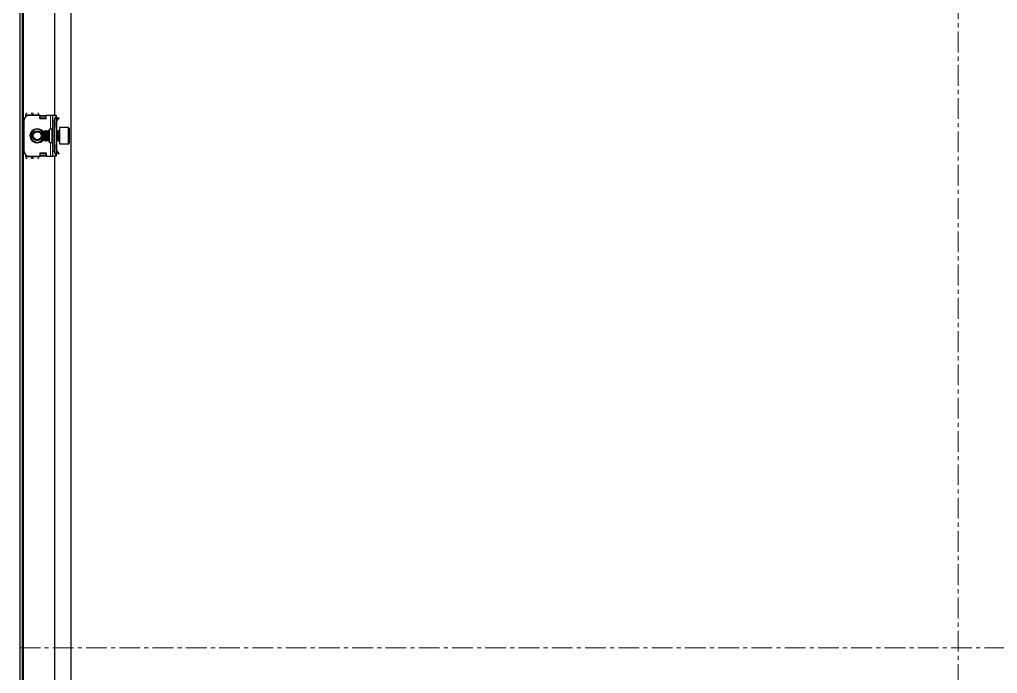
# Model space of a CAD drawing. Header units: millimetres. Extents: x -598 to 2041, y -624 to 1170.
# Drawn here: x 895 to 1492, y 273 to 672 of the extents above; entities that cross this region are included whole.
import ezdxf

# ---------------------------------------------------------------- set-up
doc = ezdxf.new("R2010")
doc.units = ezdxf.units.MM
doc.linetypes.add('CENTERX2', pattern=[20.32, 12.7, -2.54, 2.54, -2.54])
doc.layers.add('FORMAT', color=7, linetype='Continuous')

msp = doc.modelspace()

# ---------------------------------------------------------------- linework, layer by layer
at = {"color": 7, "linetype": 'Continuous', "lineweight": 25}
for p, q in [((895.19, -491.79), (895.19, 1069.21)), ((896.69, -491.79), (896.69, 1069.21)), ((926.19, 1038.21), (926.19, -460.79)), ((916.19, 988.71), (916.19, 613.71)), ((897.69, 591.71), (897.69, 610.71)), ((898.69, 613.96), (898.69, 612.95)), ((900.69, 613.71), (907.19, 613.71)), ((906.69, 613.96), (906.69, 613.71)), ((907.19, 611.71), (907.19, 613.71)), ((907.39, 613.6), (907.19, 613.6)), ((907.19, 611.71), (911.19, 611.71)), ((907.39, 611.71), (907.39, 613.6)), ((907.44, 613.33), (907.94, 613.69)), ((907.94, 613.33), (907.44, 612.98)), ((907.44, 612.98), (907.44, 613.33)), ((907.44, 612.07), (907.44, 612.98)), ((907.44, 611.71), (907.44, 612.07)), ((907.94, 613.69), (907.94, 613.33)), ((907.94, 613.69), (910.44, 613.69)), ((907.94, 613.33), (910.44, 613.33)), ((910.44, 613.33), (910.44, 613.69)), ((910.44, 613.69), (910.94, 613.33)), ((910.94, 612.98), (910.44, 613.33)), ((910.94, 613.33), (910.94, 612.98)), ((910.94, 612.98), (910.94, 612.07)), ((910.94, 612.07), (910.94, 611.71)), ((911.19, 611.71), (911.19, 613.71)), ((911.19, 613.71), (913.69, 613.71)), ((913.69, 613.71), (915.19, 613.71)), ((915.19, 613.71), (917.19, 613.71)), ((915.19, 610.71), (915.19, 613.71)), ((915.19, 591.71), (915.19, 610.71)), ((916.19, 591.71), (916.19, 610.71)), ((917.19, 613.71), (917.19, 612.95)), ((917.19, 612.95), (917.19, 589.48)), ((917.19, 612.63), (917.4, 612.42)), ((917.69, 609.96), (917.19, 609.96)), ((917.19, 606.46), (917.19, 609.96)), ((917.69, 611.71), (917.69, 611.25)), ((917.69, 606.46), (917.69, 609.96)), ((917.78, 611.38), (918.75, 612.35)), ((918.13, 611.02), (917.78, 611.38)), ((918.13, 611.02), (919.11, 612)), ((918.75, 612.35), (919.11, 612)), ((909.75, 604.21), (909.19, 603.66)), ((909.19, 603.66), (909.19, 599.9)), ((909.8, 604.21), (909.75, 604.21)), ((909.75, 604.21), (909.75, 599.6)), ((910.19, 603.66), (909.8, 604.21)), ((909.8, 604.21), (909.8, 603.74)), ((909.8, 603.74), (909.8, 598.21)), ((910.58, 604.21), (910.19, 603.66)), ((910.19, 603.66), (910.19, 603.27)), ((910.19, 603.27), (910.19, 598.77)), ((910.8, 604.21), (910.58, 604.21)), ((910.58, 604.21), (910.58, 603.74)), ((910.58, 603.74), (910.58, 598.21)), ((911.19, 603.66), (910.8, 604.21)), ((910.8, 604.21), (910.8, 603.74)), ((910.8, 603.74), (910.8, 598.21)), ((911.58, 604.21), (911.19, 603.66)), ((911.19, 603.66), (911.19, 603.27)), ((911.19, 603.27), (911.19, 598.77)), ((911.8, 604.21), (911.58, 604.21)), ((911.58, 604.21), (911.58, 603.74)), ((911.58, 603.74), (911.58, 598.21)), ((912.19, 603.66), (911.8, 604.21)), ((911.8, 604.21), (911.8, 603.74)), ((911.8, 603.74), (911.8, 598.21)), ((912.58, 604.21), (912.19, 603.66)), ((912.19, 603.66), (912.19, 603.27)), ((912.19, 603.27), (912.19, 598.77)), ((912.8, 604.21), (912.58, 604.21)), ((912.58, 604.21), (912.58, 603.74)), ((912.58, 603.74), (912.58, 598.21)), ((913.19, 603.66), (912.8, 604.21)), ((912.8, 604.21), (912.8, 603.74)), ((912.8, 603.74), (912.8, 598.21)), ((914.69, 605.21), (913.19, 605.21)), ((913.19, 597.21), (913.19, 605.21)), ((917.69, 606.46), (917.19, 606.46)), ((917.58, 604.21), (917.19, 603.66)), ((917.8, 604.21), (917.58, 604.21)), ((917.58, 604.21), (917.58, 603.74)), ((917.58, 603.74), (917.58, 598.21)), ((917.69, 604.21), (917.69, 606.46)), ((918.19, 603.66), (917.8, 604.21)), ((917.8, 604.21), (917.8, 603.74)), ((917.8, 603.74), (917.8, 598.21)), ((918.58, 604.21), (918.19, 603.66)), ((918.19, 603.66), (918.19, 603.27)), ((918.19, 603.27), (918.19, 598.77)), ((918.94, 604.21), (918.58, 604.21)), ((918.58, 604.21), (918.58, 603.74)), ((918.58, 603.74), (918.58, 598.21)), ((924.59, 606.21), (919.19, 606.21)), ((919.19, 606.21), (919.19, 598.52)), ((925.19, 605.61), (925.19, 598.84)), ((909.19, 599.9), (909.19, 598.77)), ((909.19, 598.77), (909.75, 598.21)), ((909.75, 599.6), (909.75, 598.21)), ((909.75, 598.21), (909.8, 598.21)), ((909.8, 598.21), (910.19, 598.77)), ((910.19, 598.77), (910.58, 598.21)), ((910.58, 598.21), (910.8, 598.21)), ((910.8, 598.21), (911.19, 598.77)), ((911.19, 598.77), (911.58, 598.21)), ((911.58, 598.21), (911.8, 598.21)), ((911.8, 598.21), (912.19, 598.77)), ((912.19, 598.77), (912.58, 598.21)), ((912.58, 598.21), (912.8, 598.21)), ((912.8, 598.21), (913.19, 598.77)), ((917.19, 598.77), (917.58, 598.21)), ((917.58, 598.21), (917.8, 598.21)), ((917.69, 595.96), (917.69, 598.21)), ((917.8, 598.21), (918.19, 598.77)), ((918.19, 598.77), (918.58, 598.21)), ((918.58, 598.21), (918.94, 598.21)), ((919.19, 598.52), (919.19, 596.21)), ((925.19, 598.84), (925.19, 596.81)), ((913.19, 597.21), (914.69, 597.21)), ((915.19, 588.71), (915.19, 591.71)), ((917.19, 595.96), (917.69, 595.96)), ((917.19, 592.46), (917.19, 595.96)), ((917.69, 592.46), (917.19, 592.46)), ((917.69, 592.46), (917.69, 595.96)), ((918.13, 591.4), (917.78, 591.05)), ((918.13, 591.4), (919.11, 590.43)), ((919.19, 596.21), (924.59, 596.21)), ((898.69, 589.48), (898.69, 588.46)), ((900.69, 588.71), (907.19, 588.71)), ((906.69, 588.71), (906.69, 588.46)), ((907.19, 590.71), (907.19, 588.71)), ((907.19, 590.71), (911.19, 590.71)), ((907.19, 588.83), (907.39, 588.83)), ((907.39, 588.83), (907.39, 590.71)), ((907.44, 590.36), (907.44, 590.71)), ((907.44, 589.45), (907.44, 590.36)), ((907.44, 589.09), (907.44, 589.45)), ((907.44, 589.45), (907.94, 589.09)), ((907.94, 588.74), (907.44, 589.09)), ((907.94, 589.09), (907.94, 588.74)), ((910.44, 589.09), (907.94, 589.09)), ((910.44, 588.74), (907.94, 588.74)), ((910.44, 589.09), (910.94, 589.45)), ((910.44, 588.74), (910.44, 589.09)), ((910.94, 589.09), (910.44, 588.74)), ((910.94, 590.71), (910.94, 590.36)), ((910.94, 590.36), (910.94, 589.45)), ((910.94, 589.45), (910.94, 589.09)), ((911.19, 590.71), (911.19, 588.71)), ((911.19, 588.71), (913.69, 588.71)), ((913.69, 588.71), (915.19, 588.71)), ((917.19, 588.71), (915.19, 588.71)), ((916.19, 588.71), (916.19, -11.29)), ((917.4, 590.01), (917.19, 589.8)), ((917.19, 589.48), (917.19, 588.71)), ((917.69, 590.71), (917.69, 591.11)), ((917.78, 591.05), (918.75, 590.07)), ((918.75, 590.07), (919.11, 590.43))]:
    msp.add_line(p, q, dxfattribs=at)
at = {"color": 8, "linetype": 'Continuous', "lineweight": 18}
for p, q in [((897.29, -489.69), (897.29, 1067.11)), ((898.69, 613.96), (902.69, 613.96)), ((902.69, 613.96), (906.69, 613.96)), ((910.94, 612.07), (907.44, 612.07)), ((913.69, 605.21), (913.69, 613.71)), ((916.19, 610.71), (915.19, 610.71)), ((917.19, 612.21), (917.4, 612.42)), ((917.19, 611.71), (917.69, 611.71)), ((914.69, 597.21), (914.69, 605.21)), ((918.94, 598.21), (918.94, 604.21)), ((924.59, 598.52), (924.59, 606.21)), ((924.59, 596.21), (924.59, 598.52)), ((913.69, 588.71), (913.69, 597.21)), ((915.19, 591.71), (916.19, 591.71)), ((898.69, 588.46), (902.69, 588.46)), ((906.69, 588.46), (902.69, 588.46)), ((907.44, 590.36), (910.94, 590.36)), ((917.19, 590.71), (917.69, 590.71)), ((917.19, 590.21), (917.4, 590.01))]:
    msp.add_line(p, q, dxfattribs=at)
at = {"color": 7, "linetype": 'Continuous', "lineweight": 25}
for radius in [3, 2.76, 2.45]:
    msp.add_circle((905.69, 601.21), radius, dxfattribs=at)
for centre, radius, start, end in [((900.69, 610.71), 3, 90, 180), ((919.19, 610.71), 3, 131.81031, 180), ((916.69, 611.71), 1, 360, 45), ((905.69, 601.21), 4, 90, 331.04498), ((905.69, 601.21), 4, 28.95502, 90), ((914.69, 605.71), 0.5, 270, 0), ((918.94, 604.46), 0.25, 270, 0), ((924.59, 605.61), 0.6, 0, 90), ((918.94, 597.96), 0.25, 360, 90), ((900.69, 591.71), 3, 180, 270), ((914.69, 596.71), 0.5, 360, 90), ((919.19, 591.71), 3, 180, 228.18969), ((924.59, 596.81), 0.6, 270, 360), ((916.69, 590.71), 1, 315, 360)]:
    msp.add_arc(centre, radius, start, end, dxfattribs=at)
at = {"color": 8, "linetype": 'Continuous', "lineweight": 18}
for start, end in [(35.46217, 270), (270, 324.53783)]:
    msp.add_arc((905.69, 601.21), 4.5, start, end, dxfattribs=at)
at = {"color": 7, "linetype": 'Continuous', "lineweight": 25}
for points, knots in [([(898.69, 613.96), (898.79, 614.21), (898.98, 614.69), (899.17, 615.09), (899.26, 615.29)], [0, 0, 0, 0, 0.502065, 1, 1, 1, 1]), ([(902.12, 615.28), (902.2, 615.12), (902.37, 614.77), (902.56, 614.28), (902.68, 614), (902.69, 613.96)], [0, 0, 0, 0, 0.415483, 0.917152, 1, 1, 1, 1]), ([(902.69, 613.96), (902.79, 614.21), (902.98, 614.69), (903.17, 615.09), (903.26, 615.29)], [0, 0, 0, 0, 0.5020654, 1, 1, 1, 1]), ([(906.12, 615.28), (906.2, 615.12), (906.37, 614.77), (906.56, 614.28), (906.68, 614), (906.69, 613.96)], [0, 0, 0, 0, 0.4154826, 0.9171518, 1, 1, 1, 1]), ([(917.78, 611.38), (917.62, 611.19), (917.32, 610.81), (917.2, 610.28), (917.19, 610), (917.19, 609.96)], [0, 0, 0, 0, 0.461863, 0.923726, 1, 1, 1, 1]), ([(918.13, 611.02), (918.01, 610.87), (917.83, 610.65), (917.71, 610.27), (917.7, 610.07), (917.69, 609.96)], [0, 0, 0, 0, 0.485042, 0.738404, 1, 1, 1, 1]), ([(917.19, 592.46), (917.22, 592.22), (917.27, 591.74), (917.56, 591.28), (917.75, 591.08), (917.78, 591.05)], [0, 0, 0, 0, 0.461863, 0.923726, 1, 1, 1, 1]), ([(917.69, 592.46), (917.71, 592.27), (917.74, 591.98), (917.93, 591.63), (918.06, 591.48), (918.13, 591.4)], [0, 0, 0, 0, 0.485042, 0.738404, 1, 1, 1, 1]), ([(899.26, 587.15), (899.18, 587.31), (899.01, 587.66), (898.82, 588.14), (898.71, 588.42), (898.69, 588.46)], [0, 0, 0, 0, 0.415483, 0.917152, 1, 1, 1, 1]), ([(902.69, 588.46), (902.6, 588.22), (902.41, 587.73), (902.21, 587.34), (902.12, 587.14)], [0, 0, 0, 0, 0.502065, 1, 1, 1, 1]), ([(903.26, 587.15), (903.18, 587.31), (903.01, 587.66), (902.82, 588.14), (902.71, 588.42), (902.69, 588.46)], [0, 0, 0, 0, 0.415483, 0.917152, 1, 1, 1, 1]), ([(906.69, 588.46), (906.6, 588.22), (906.41, 587.73), (906.21, 587.34), (906.12, 587.14)], [0, 0, 0, 0, 0.502065, 1, 1, 1, 1])]:
    msp.add_open_spline(points, degree=3, knots=knots, dxfattribs=at)
at = {"layer": 'FORMAT', "linetype": 'CENTERX2', "lineweight": 18}
for p, q in [((1468.19, 1071.21), (1468.19, -493.79)), ((894.89, 288.71), (2041.49, 288.71))]:
    msp.add_line(p, q, dxfattribs=at)

doc.saveas('drawing.dxf')
